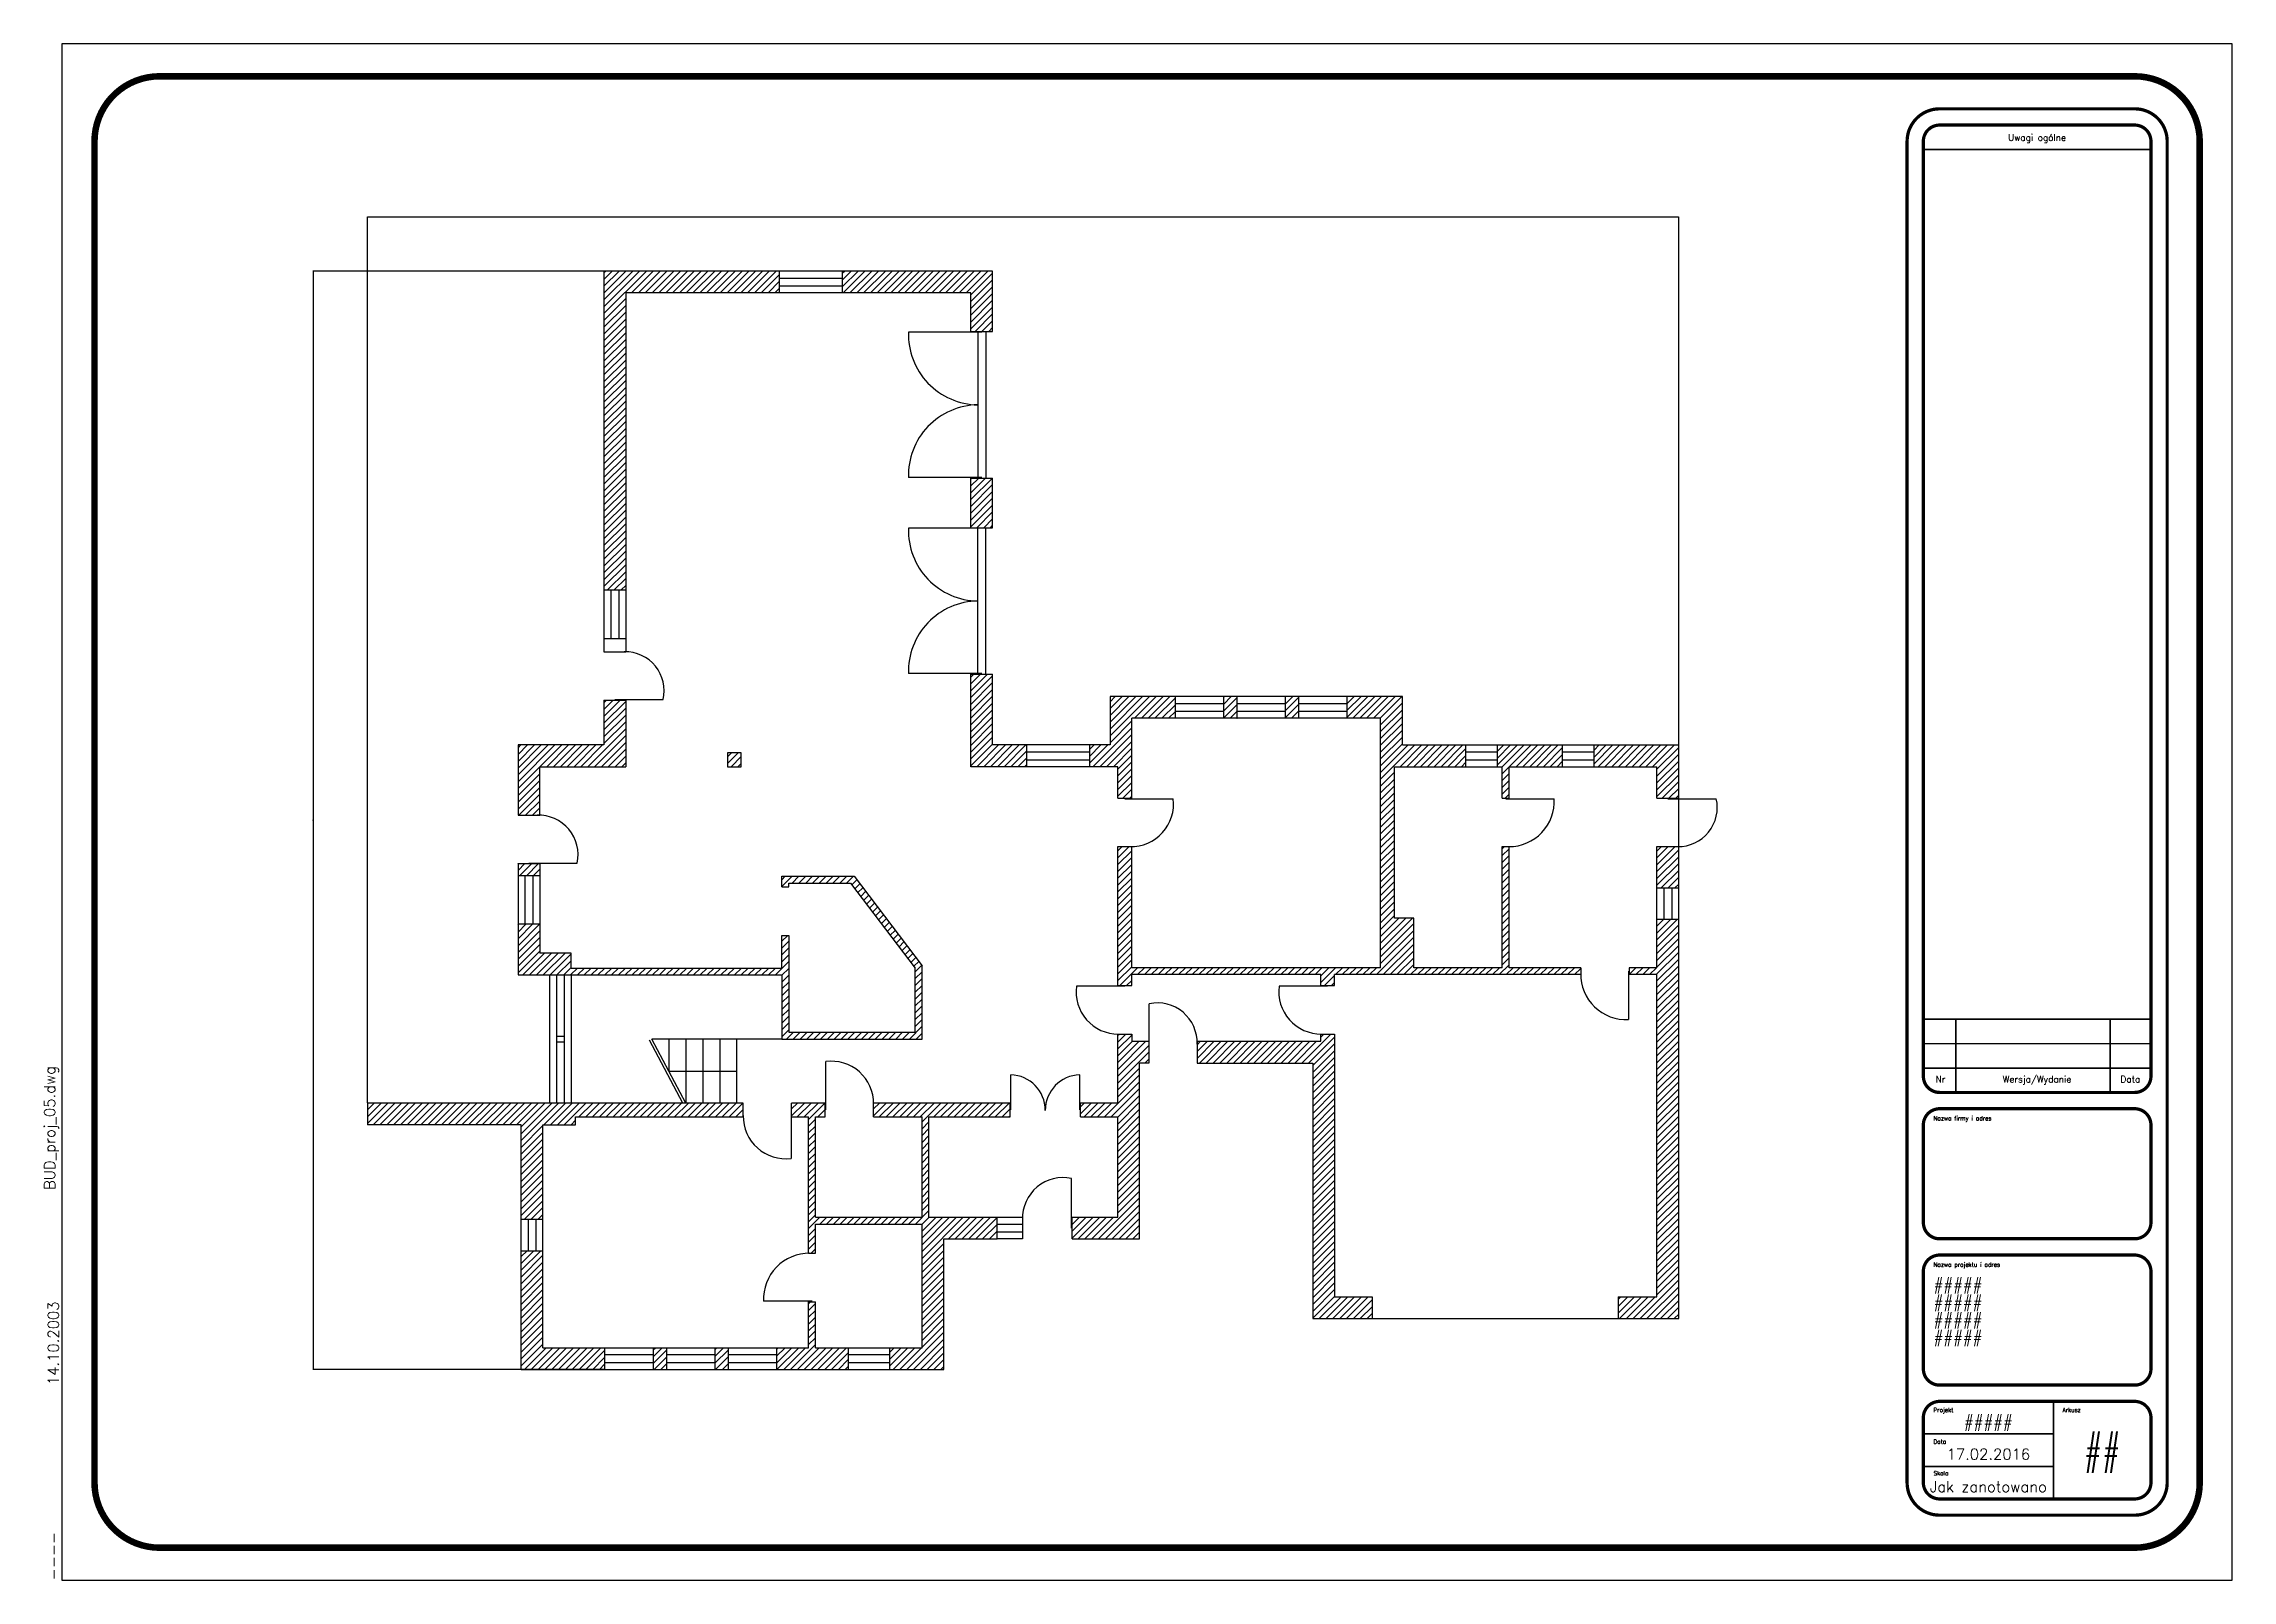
# Paper-space layout 'ISO A1' of a CAD drawing. Header units: millimetres. Extents: x -7 to 801, y 0 to 567.
# The model-space entities are those that its viewports show. They can reach past a viewport. Long polylines and large blocks are cut down to what shows.
import ezdxf
from ezdxf.enums import TextEntityAlignment as Align

# ---------------------------------------------------------------- set-up
doc = ezdxf.new("R2010")
doc.units = ezdxf.units.MM
for name, color, linetype in [('Kreskowanie_parter', 7, 'Continuous'), ('Parter', 7, 'Continuous'), ('Title Block', 7, 'Continuous')]:
    doc.layers.add(name, color=color, linetype=linetype)
doc.styles.add('Roman', font='romans.shx')
doc.styles.get("Standard").update_dxf_attribs({"font": 'simplex.shx'})
doc.dimstyles.new('ISO-25', dxfattribs={"dimtxt": 2.5, "dimasz": 2.5, "dimexe": 1.25, "dimexo": 0.625, "dimtad": 1, "dimtxsty": 'Standard', "dimcen": 2.5, "dimadec": 0, "dimazin": 0, "dimtfac": 1, "dimtmove": 0, "dimatfit": 3, "dimfxl": 1, "dimarcsym": 0})

# ---------------------------------------------------------------- blocks, each defined once
blk = doc.blocks.new('Tabelka rysunkowa')
at = {"layer": 'Title Block'}
for p, q in [((0, 567), (0, 0)), ((801, 567), (0, 567)), ((801, 0), (801, 567)), ((0, 0), (801, 0))]:
    blk.add_line(p, q, dxfattribs=at)
for points, const_width in [([(789, 531, 0.414214), (765, 555), (36, 555, 0.414214), (12, 531), (12, 36, 0.414214), (36, 12), (765, 12, 0.414214), (789, 36)], 2.4), ([(765, 543), (693, 543, 0.414214), (681, 531), (681, 36, 0.414214), (693, 24), (765, 24, 0.414214), (777, 36), (777, 531, 0.414214)], 1.2), ([(771, 531, 0.414214), (765, 537), (693, 537, 0.414214), (687, 531), (687, 186, 0.414214), (693, 180), (765, 180, 0.414214), (771, 186)], 1.2), ([(693, 126), (765, 126, 0.414214), (771, 132), (771, 168, 0.414214), (765, 174), (693, 174, 0.414214), (687, 168), (687, 132, 0.414214)], 1.2), ([(693, 72), (765, 72, 0.414214), (771, 78), (771, 114, 0.414214), (765, 120), (693, 120, 0.414214), (687, 114), (687, 78, 0.414214)], 1.2), ([(693, 30), (765, 30, 0.414214), (771, 36), (771, 60, 0.414214), (765, 66), (693, 66, 0.414214), (687, 60), (687, 36, 0.414214)], 1.2)]:
    blk.add_lwpolyline(points, format="xyb", close=True, dxfattribs=dict(at, const_width=const_width))
at = {"layer": 'Title Block', "const_width": 0.6}
for points in [[(687, 528), (771, 528)], [(687, 207), (771, 207)], [(699, 180), (699, 207)], [(756, 180), (756, 207)], [(687, 198), (771, 198)], [(687, 189), (771, 189)], [(735, 30), (735, 66)], [(687, 54), (735, 54)], [(687, 42), (735, 42)]]:
    blk.add_lwpolyline(points, dxfattribs=at)
at = {"layer": 'Title Block', "style": 'Roman'}
for s, p in [('Uwagi ogólne', (728.96, 532.39)), ('Nr', (693.33, 184.88)), ('Wersja/Wydanie', (728.96, 184.88)), ('Data', (763.41, 184.88))]:
    blk.add_text(s, height=2.4, dxfattribs=at).set_placement(p, align=Align.MIDDLE_CENTER)
for s, p in [('Nazwa firmy i adres', (690.73, 169.71)), ('Nazwa projektu i adres', (690.73, 115.71)), ('Projekt', (690.73, 62.03)), ('Arkusz', (738.36, 62.03)), ('Data', (690.73, 50.37)), ('Skala', (690.73, 38.72))]:
    blk.add_text(s, height=1.56, dxfattribs=at).set_placement(p)
at = {"layer": 'Title Block', "color": 0, "style": 'Roman', "flags": 8}
for tag, p in [('PROJECTNAME', (690.8, 105.93)), ('PROJECTADDRESS1', (690.8, 99.45)), ('PROJECTADDRESS2', (690.8, 92.97)), ('PROJECTADDRESS3', (690.8, 86.5))]:
    blk.add_attdef(tag, text='', height=4, dxfattribs=at).set_placement(p, align=Align.BOTTOM_LEFT)
for tag, p in [('PROJECTNAME', (711, 58.5)), ('DATE', (711, 46.5))]:
    blk.add_attdef(tag, text='', height=4, dxfattribs=at).set_placement(p, align=Align.MIDDLE_CENTER)
at = {"layer": 'Title Block', "color": 0, "style": 'Roman', "width": 0.75, "flags": 8}
blk.add_attdef('SHEETNO', text='', height=10, dxfattribs=at).set_placement((753, 48), align=Align.MIDDLE_CENTER)
at = {"layer": 'Title Block', "color": 0, "style": 'Roman'}
blk.add_attdef('SCALE', text='', height=4, dxfattribs=at).set_placement((711, 34.5), align=Align.MIDDLE_CENTER)
blk = doc.blocks.new('*D3')
at = {"layer": 'Defpoints', "color": 0, "transparency": 16777216}
for p in [(24151, 21226), (0, 4905), (24151, 4905)]:
    blk.add_point(p, dxfattribs=at)
at = {"layer": 'Title Block', "color": 0, "lineweight": -2, "transparency": 16777216}
for p, q in [((0, 4906), (0, 21227)), ((3, 21226), (24148, 21226)), ((24151, 4906), (24151, 21227))]:
    blk.add_line(p, q, dxfattribs=at)
at = {"layer": 'Title Block', "color": 0, "transparency": 16777216}
for points in [[(3, 21226), (3, 21226), (0, 21226)], [(24148, 21226), (24148, 21226), (24151, 21226)]]:
    blk.add_solid(points, dxfattribs=at)
at = {"layer": 'Title Block', "color": 0, "transparency": 16777216, "insert": (12076, 21228), "char_height": 2.5, "attachment_point": 5}
blk.add_mtext('24151', dxfattribs=at)
blk = doc.blocks.new('*D4')
at = {"layer": 'Defpoints', "color": 0, "transparency": 16777216}
for p in [(4357, 20226), (-1002, 0), (4357, 0)]:
    blk.add_point(p, dxfattribs=at)
at = {"layer": 'Title Block', "color": 0, "lineweight": -2, "transparency": 16777216}
for p, q in [((4356, 20226), (-1003, 20226)), ((-1002, 20224), (-1002, 3)), ((4356, 0), (-1003, 0))]:
    blk.add_line(p, q, dxfattribs=at)
at = {"layer": 'Title Block', "color": 0, "transparency": 16777216}
for points in [[(-1002, 20224), (-1001, 20224), (-1002, 20226)], [(-1002, 3), (-1001, 3), (-1002, 0)]]:
    blk.add_solid(points, dxfattribs=at)
at = {"layer": 'Title Block', "color": 0, "transparency": 16777216, "insert": (-1004, 10113), "char_height": 2.5, "attachment_point": 5, "rotation": 90}
blk.add_mtext('20226', dxfattribs=at)

msp = doc.modelspace()

# ---------------------------------------------------------------- hatches: boundary and pattern name
at = {"layer": 'Kreskowanie_parter'}
h = msp.add_hatch(dxfattribs=at)
h.set_pattern_fill('ANSI31', color=256, scale=28)
h.paths.add_polyline_path([(4757, 19826), (7591, 19826), (7591, 20226), (4357, 20226), (4357, 14353), (4757, 14353)])
h.paths.add_polyline_path([(11515, 20226), (8751, 20226), (8751, 19826), (11115, 19826), (11115, 19112), (11515, 19112)])
h.paths.add_polyline_path([(11515, 16414), (11115, 16414), (11115, 15500), (11515, 15500)])
h.paths.add_polyline_path([(11515, 12802), (11115, 12802), (11115, 11099), (12139, 11099), (12139, 11499), (11515, 11499)])
h.paths.add_polyline_path([(14078, 11991), (14881, 11991), (14881, 12391), (13678, 12391), (13678, 11499), (13299, 11499), (13299, 11099), (13822, 11099), (13822, 10519), (14078, 10519)])
h.paths.add_polyline_path([(16018, 12391), (15773, 12391), (15773, 11991), (16018, 11991)])
h.paths.add_polyline_path([(17155, 12391), (16910, 12391), (16910, 11991), (17155, 11991)], flags=17)
h.paths.add_polyline_path([(19061, 12391), (18047, 12391), (18047, 11991), (18661, 11991), (18661, 7397), (14078, 7397), (14078, 9627, -0.010942085), (14043.56, 9627), (13822, 9627), (13822, 7068), (14078, 7068), (14078, 7269), (17557, 7269), (17557, 7068), (17813, 7068), (17813, 7269), (22346, 7269, -0.007008221), (22346, 7292.568), (22346, 7397), (21030, 7397), (21030, 9627), (20902, 9627), (20902, 7397), (19274, 7397), (19274, 8311), (18917, 8311), (18917, 11099), (20232, 11099), (20232, 11499), (19061, 11499)])
h.paths.add_polyline_path([(22011, 11499), (20812, 11499), (20812, 11099), (20902, 11099), (20902, 10519), (21030, 10519), (21030, 11099), (22011, 11099)], flags=17)
h.paths.add_polyline_path([(24151, 11499), (22591, 11499), (22591, 11099), (23751, 11099), (23751, 10519), (24151, 10519)])
h.paths.add_polyline_path([(24151, 9627, -0.007309685), (24129.929, 9627), (23751, 9627), (23751, 8869), (24151, 8869)])
h.paths.add_polyline_path([(24151, 8289), (23751, 8289), (23751, 7397), (23238, 7397), (23238, 7269), (23751, 7269), (23751, 1336), (23037, 1336), (23037, 936), (24151, 936)])
h.paths.add_polyline_path([(18504, 1336), (17813, 1336), (17813, 6176), (17557, 6176), (17557, 6042), (15282, 6042, -0.017120951), (15282, 5991.852), (15282, 5642), (17413, 5642), (17413, 936), (18504, 936)])
h.paths.add_polyline_path([(14222, 5642), (14390, 5642), (14390, 6042), (14078, 6042), (14078, 6176), (13822, 6176), (13822, 4905), (13131, 4905), (13131, 4649), (13822, 4649), (13822, 2803), (12979, 2803), (12979, 2403), (14222, 2403)])
h.paths.add_polyline_path([(11838, 4905), (9323, 4905), (9323, 4649), (10215, 4649), (10215, 2803), (8253, 2803), (8253, 4649), (8431, 4649), (8431, 4905), (7813, 4905), (7813, 4649), (8125, 4649), (8125, 2139, -0.00753784), (8150.375, 2139), (8253, 2139), (8253, 2675), (10215, 2675), (10215, 400), (9613, 400), (9613, 0), (10615, 0), (10615, 2403), (11596, 2403), (11596, 2803), (10615, 2803), (10343, 2803), (10343, 4649), (11838, 4649)])
h.paths.add_polyline_path([(8855, 400), (8253, 400), (8253, 1247), (8125, 1247), (8125, 400), (7535, 400), (7535, 0), (8855, 0)])
h.paths.add_polyline_path([(6643, 400), (6398, 400), (6398, 0), (6643, 0)])
h.paths.add_polyline_path([(5506, 400), (5261, 400), (5261, 0), (5506, 0)])
h.paths.add_polyline_path([(4369, 400), (3232, 400), (3232, 2186), (2832, 2186), (2832, 0), (4369, 0)])
h.paths.add_polyline_path([(3232, 4505), (3834, 4505), (3834, 4649), (6921, 4649, -0.00767635), (6921, 4673.02), (6921, 4905), (0, 4905), (0, 4505), (2832, 4505), (2832, 2766), (3232, 2766)])
h.paths.add_polyline_path([(7762, 7993), (7634, 7993), (7634, 7391), (3754, 7391), (3754, 7663), (3174, 7663), (3174, 8198), (2774, 8198), (2774, 7263), (7634, 7263), (7634, 6084), (10215, 6084), (10215, 7434.168), (8962.438, 9080), (7634, 9080), (7634, 8885), (7762, 8885), (7762, 8952), (8899, 8952), (10087, 7391), (10087, 6212), (7762, 6212)])
h.paths.add_polyline_path([(4757, 12324), (4357, 12324), (4357, 11499), (2774, 11499), (2774, 10206), (3123.755, 10206, -0.017153211), (3174, 10206), (3174, 11099), (4757, 11099)])
h.paths.add_polyline_path([(6886, 11355), (6630, 11355), (6630, 11099), (6886, 11099)])
h = msp.add_hatch(dxfattribs=at)
h.set_pattern_fill('ANSI31', color=256, scale=28)
h.paths.add_polyline_path([(3174, 9314), (2774, 9314), (2774, 9090), (3174, 9090)])

# ---------------------------------------------------------------- linework, layer by layer
at = {"layer": 'Parter'}
for p, q in [((11515, 20226), (4357, 20226)), ((4357, 20226), (4357, 13216)), ((4757, 20226), (4357, 20226)), ((7591, 19826), (7591, 20226)), ((8751, 19826), (8751, 20226)), ((11515, 20226), (11115, 20226)), ((11515, 19112), (11515, 20226)), ((4757, 19826), (4757, 13216)), ((11115, 19826), (4757, 19826)), ((7591, 20098), (8751, 20098)), ((7591, 19954), (8751, 19954)), ((11115, 19112), (11115, 19826)), ((11315, 19101.5), (9966, 19101.5)), ((11115, 19112), (11515, 19112)), ((11243, 19112), (11243, 16414)), ((11387, 19112), (11387, 16414)), ((11315, 16424.984), (9966, 16424.984)), ((11115, 16414), (11515, 16414)), ((11115, 15500), (11115, 16414)), ((11515, 15500), (11515, 16414)), ((11315, 15489.016), (9966, 15489.016)), ((11115, 15500), (11515, 15500)), ((11243, 12802), (11243, 15500)), ((11387, 12802), (11387, 15500)), ((4357, 14353), (4757, 14353)), ((4485, 14353), (4485, 13461)), ((4629, 14353), (4629, 13461)), ((4357, 13461), (4757, 13461)), ((4357, 13216), (4757, 13216)), ((11315, 12812.5), (9966, 12812.5)), ((11115, 11099), (11115, 12802)), ((11115, 12802), (11515, 12802)), ((11515, 11499), (11515, 12802)), ((4357, 12324), (4757, 12324)), ((4357, 12324), (4357, 11499)), ((4557, 12334.577), (5449, 12334.577)), ((4757, 12324), (4757, 11099)), ((19061, 12391), (13678, 12391)), ((13678, 12391), (13678, 11499)), ((14881, 11991), (14881, 12391)), ((14881, 12263), (15773, 12263)), ((14881, 12119), (15773, 12119)), ((15773, 11991), (15773, 12391)), ((16018, 11991), (16018, 12391)), ((16018, 12263), (16910, 12263)), ((16018, 12119), (16910, 12119)), ((16910, 11991), (16910, 12391)), ((17155, 11991), (17155, 12391)), ((17155, 12263), (18047, 12263)), ((17155, 12119), (18047, 12119)), ((18047, 11991), (18047, 12391)), ((19061, 11499), (19061, 12391)), ((18661, 11991), (14078, 11991)), ((14078, 10519), (14078, 11991)), ((18661, 7397), (18661, 11991)), ((4357, 11499), (2774, 11499)), ((2774, 11499), (2774, 10206)), ((13678, 11499), (11515, 11499)), ((12139, 11499), (12139, 11099)), ((12139, 11371), (13299, 11371)), ((13299, 11499), (13299, 11099)), ((19061, 11499), (24151, 11499)), ((20232, 11099), (20232, 11499)), ((20232, 11371), (20812, 11371)), ((20812, 11099), (20812, 11499)), ((22011, 11099), (22011, 11499)), ((22011, 11371), (22591, 11371)), ((22591, 11099), (22591, 11499)), ((24151, 10519), (24151, 11499)), ((3174, 10206), (3174, 11099)), ((3174, 11099), (4757, 11099)), ((13822, 11099), (11115, 11099)), ((12139, 11227), (13299, 11227)), ((13822, 10519), (13822, 11099)), ((18917, 11099), (20902, 11099)), ((18917, 8311), (18917, 11099)), ((20232, 11227), (20812, 11227)), ((20902, 10519), (20902, 11099)), ((21030, 11099), (23751, 11099)), ((21030, 10519), (21030, 11099)), ((22011, 11227), (22591, 11227)), ((23751, 10519), (23751, 11099)), ((13822, 10519), (14078, 10519)), ((13950, 10508.74), (14842, 10508.74)), ((20902, 10519), (21030, 10519)), ((20966, 10508.507), (21858, 10508.507)), ((23751, 10519), (24151, 10519)), ((23951, 10508.33), (24843, 10508.33)), ((2774, 10206), (3174, 10206)), ((2774, 9314), (3174, 9314)), ((2774, 9314), (2774, 7263)), ((2974, 9324.583), (3866, 9324.583)), ((3174, 9314), (3174, 7663)), ((13822, 7068), (13822, 9627)), ((13822, 9627), (14078, 9627)), ((14078, 7397), (14078, 9627)), ((20902, 7397), (20902, 9627)), ((20902, 9627), (21030, 9627)), ((21030, 7397), (21030, 9627)), ((23751, 7397), (23751, 9627)), ((23751, 9627), (24151, 9627)), ((24151, 936), (24151, 9627)), ((3174, 9090), (2774, 9090)), ((2902, 9090), (2902, 8198)), ((3046, 9090), (3046, 8198)), ((7634, 9080), (8962.438, 9080)), ((7634, 8885), (7634, 9080)), ((7634, 8885), (7762, 8885)), ((7762, 8885), (7762, 8952)), ((7762, 8952), (8899, 8952)), ((8899, 8952), (10087, 7391)), ((8962.438, 9080), (10215, 7434.168)), ((23751, 8869), (24151, 8869)), ((23879, 8869), (23879, 8289)), ((24023, 8869), (24023, 8289)), ((3174, 8198), (2774, 8198)), ((23751, 8289), (24151, 8289)), ((3754, 7663), (3174, 7663)), ((3754, 7391), (3754, 7663)), ((7634, 7391), (7634, 7993)), ((7634, 7993), (7762, 7993)), ((7762, 7993), (7762, 6212)), ((2774, 7263), (7634, 7263)), ((3354, 7263), (3354, 4905)), ((3482, 7263), (3482, 4905)), ((3626, 7263), (3626, 4905)), ((3754, 7391), (7634, 7391)), ((3754, 7263), (3754, 4905)), ((7634, 7263), (7634, 6084)), ((10087, 6212), (10087, 7391)), ((10215, 6084), (10215, 7434.168)), ((18661, 7397), (14078, 7397)), ((14078, 7068), (14078, 7269)), ((17557, 7269), (14078, 7269)), ((17557, 7068), (17557, 7269)), ((17813, 7068), (17813, 7269)), ((22346, 7269), (17813, 7269)), ((20902, 7397), (19274, 7397)), ((22346, 7397), (21030, 7397)), ((22346, 7397), (22346, 7269)), ((23227.254, 7333), (23227.254, 6441)), ((23751, 7397), (23238, 7397)), ((23238, 7397), (23238, 7269)), ((23751, 7269), (23238, 7269)), ((23751, 1336), (23751, 7269)), ((13950, 7057.748), (13058, 7057.748)), ((13822, 7068), (14078, 7068)), ((17685, 7057.214), (16793, 7057.214)), ((17557, 7068), (17813, 7068)), ((14400.528, 5842), (14400.528, 6734)), ((3482, 6134), (3626, 6134)), ((5807.429, 4905), (5195.808, 6060.611)), ((7634, 6084), (5240, 6084)), ((5864, 4905), (5240, 6084)), ((5552, 6084), (5552, 5494.5)), ((5864, 6084), (5864, 4905)), ((6176, 6084), (6176, 4905)), ((6488, 6084), (6488, 4905)), ((6800, 6084), (6800, 4905)), ((7634, 6084), (10215, 6084)), ((7762, 6212), (10087, 6212)), ((13822, 4905), (13822, 6176)), ((13822, 6176), (14078, 6176)), ((14078, 6176), (14078, 6042)), ((17557, 6042), (17557, 6176)), ((17557, 6176), (17813, 6176)), ((17813, 6176), (17813, 1336)), ((3482, 6034), (3626, 6034)), ((8441.966, 4777), (8441.966, 5669)), ((14078, 6042), (14390, 6042)), ((14390, 6042), (14390, 5642)), ((15282, 6042), (15282, 5642)), ((15282, 6042), (17557, 6042)), ((5552, 5494.5), (6800, 5494.5)), ((11847.392, 4777), (11847.392, 5424)), ((13120.617, 4777), (13120.617, 5424)), ((14390, 5642), (14222, 5642)), ((15282, 5642), (17413, 5642)), ((17413, 5642), (17413, 936)), ((0, 4905), (0, 4505)), ((6921, 4649), (6921, 4905)), ((7813, 4649), (7813, 4905)), ((8431, 4649), (8431, 4905)), ((9323, 4649), (9323, 4905)), ((11838, 4649), (11838, 4905)), ((13131, 4649), (13131, 4905)), ((3232, 4505), (3834, 4505)), ((3834, 4505), (3834, 4649)), ((3834, 4649), (6921, 4649)), ((7802.418, 4777), (7802.418, 3885)), ((7813, 4649), (8125, 4649)), ((8125, 2139), (8125, 4649)), ((8253, 2803), (8253, 4649)), ((8253, 4649), (8431, 4649)), ((9323, 4649), (10215, 4649)), ((10215, 2803), (10215, 4649)), ((10343, 2803), (10343, 4649)), ((10343, 4649), (11838, 4649)), ((13131, 4649), (13822, 4649)), ((12968.682, 2603), (12968.682, 3518)), ((2832, 2766), (3232, 2766)), ((2960, 2766), (2960, 2186)), ((3104, 2766), (3104, 2186)), ((8253, 2803), (10215, 2803)), ((8253, 2675), (10215, 2675)), ((8253, 2139), (8253, 2675)), ((10215, 400), (10215, 2675)), ((11596, 2403), (11596, 2803)), ((11596, 2803), (12064, 2803)), ((11596, 2675), (12064, 2675)), ((11596, 2531), (12064, 2531)), ((12064, 2803), (12064, 2403)), ((12979, 2403), (12979, 2803)), ((2832, 2186), (3232, 2186)), ((8125, 2139), (8253, 2139)), ((10615, 0), (10615, 2403)), ((12064, 2403), (11596, 2403)), ((8189, 1257.746), (7297, 1257.746)), ((8125, 400), (8125, 1247)), ((8125, 1247), (8253, 1247)), ((8253, 400), (8253, 1247)), ((17813, 1336), (18504, 1336)), ((18504, 1336), (18504, 936)), ((23037, 1336), (23037, 936)), ((23037, 1336), (23751, 1336)), ((17413, 936), (24151, 936)), ((3232, 400), (8125, 400)), ((4369, 400), (4369, 0)), ((4369, 272), (5261, 272)), ((4369, 128), (5261, 128)), ((5261, 400), (5261, 0)), ((5506, 400), (5506, 0)), ((5506, 272), (6398, 272)), ((5506, 128), (6398, 128)), ((6398, 400), (6398, 0)), ((6643, 400), (6643, 0)), ((6643, 272), (7535, 272)), ((6643, 128), (7535, 128)), ((7535, 400), (7535, 0)), ((8253, 400), (10215, 400)), ((8855, 400), (8855, 0)), ((8855, 272), (9613, 272)), ((8855, 128), (9613, 128)), ((9613, 400), (9613, 0))]:
    msp.add_line(p, q, dxfattribs=at)
msp.add_lwpolyline([(6630, 11099), (6886, 11099), (6886, 11355), (6630, 11355)], close=True, dxfattribs=at)
for points in [[(19274, 7397), (19274, 8311), (18917, 8311)], [(12979, 2403), (14222, 2403), (14222, 5642)], [(6921, 4905), (0, 4905)], [(8431, 4905), (7813, 4905)], [(11838, 4905), (9323, 4905)], [(13822, 4905), (13131, 4905)], [(2832, 0), (2832, 4505), (0, 4505)], [(3232, 400), (3232, 4505)], [(12979, 2803), (13822, 2803), (13822, 4649)], [(10343, 2803), (10615, 2803)], [(10615, 2803), (11596, 2803)], [(10615, 2403), (11596, 2403)], [(2832, 0), (10615, 0)]]:
    msp.add_lwpolyline(points, dxfattribs=at)
for centre, radius, start, end in [((11260.707, 19058.306), 1295.427, 178.0892225, 269.2168211), ((11260.707, 16467.71), 1295.411, 90.7831882, 181.8900732), ((11260.707, 15446.29), 1295.411, 178.1099268, 269.2168118), ((11260.707, 12855.694), 1295.427, 90.7831789, 181.9107775), ((4743.803, 12493.285), 722.835, 347.3166281, 91.0461068), ((14060.78, 10413.782), 786.97, 268.7461795, 6.9304048), ((21025.964, 10460.415), 833.425, 269.7225094, 3.3080001), ((24140.465, 10347.608), 720.685, 269.1623868, 12.8860414), ((3148.878, 9473.924), 732.507, 348.2363042, 451.9654204), ((23186.681, 7280.784), 840.763, 179.1969302, 272.7660386), ((13827.766, 6952.858), 776.879, 172.2405227, 270.4252423), ((17563.935, 6953.808), 777.839, 172.3604716, 270.5108201), ((14549.952, 6016.926), 732.477, 358.0382752, 101.770859), ((8544.11, 4896.793), 778.933, 359.3963118, 97.5350782), ((11833.858, 4773.489), 650.651, 359.6908537, 88.808143), ((13135.164, 4773.489), 650.673, 91.2810131, 180.3091359), ((7703.231, 4661.01), 782.323, 179.1203724, 277.2838441), ((12815.223, 2782.327), 751.508, 78.2172666, 181.5763176), ((8137.687, 1297.47), 841.625, 89.1362435, 182.705341)]:
    msp.add_arc(centre, radius, start, end, dxfattribs=at)

# ---------------------------------------------------------------- dimensions: what is measured, and where the dimension line sits
at = {"layer": 'Title Block'}
dim = msp.add_linear_dim(base=(24151, 21226), p1=(0, 4905), p2=(24151, 4905), dimstyle='ISO-25', dxfattribs=at)
dim.commit()
dim.dimension.update_dxf_attribs({"geometry": '*D3', "text_midpoint": (12075.5, 21227.875)})
dim = msp.add_linear_dim(base=(-1001.633, 0), p1=(4357, 20226), p2=(4357, 0), angle=90, dimstyle='ISO-25', dxfattribs=at)
dim.commit()
dim.dimension.update_dxf_attribs({"geometry": '*D4', "text_midpoint": (-1003.508, 10113)})

psp = doc.layouts.new('ISO A1')

# ---------------------------------------------------------------- block references
at = {"layer": 'Title Block'}
ref = psp.add_blockref('Tabelka rysunkowa', (0, 0), dxfattribs=at)
ref.add_attrib('PROJECTNAME', '#####', dxfattribs={"color": 0, "height": 4, "style": 'Roman'}).set_placement((690.8, 105.93), align=Align.BOTTOM_LEFT)
ref.add_attrib('PROJECTADDRESS1', '#####', dxfattribs={"color": 0, "height": 4, "style": 'Roman'}).set_placement((690.8, 99.45), align=Align.BOTTOM_LEFT)
ref.add_attrib('PROJECTADDRESS2', '#####', dxfattribs={"color": 0, "height": 4, "style": 'Roman'}).set_placement((690.8, 92.97), align=Align.BOTTOM_LEFT)
ref.add_attrib('PROJECTADDRESS3', '#####', dxfattribs={"color": 0, "height": 4, "style": 'Roman'}).set_placement((690.8, 86.5), align=Align.BOTTOM_LEFT)
ref.add_attrib('PROJECTNAME', '#####', dxfattribs={"color": 0, "height": 4, "style": 'Roman'}).set_placement((711, 58.5), align=Align.MIDDLE_CENTER)
ref.add_attrib('DATA', '17.02.2016', dxfattribs={"color": 0, "height": 4, "style": 'Roman'}).set_placement((711, 46.5), align=Align.MIDDLE_CENTER)
ref.add_attrib('SKALA', 'Jak zanotowano', dxfattribs={"color": 0, "height": 4, "style": 'Roman'}).set_placement((711, 34.5), align=Align.MIDDLE_CENTER)
ref.add_attrib('SHEETNO', '##', dxfattribs={"color": 0, "height": 10, "style": 'Roman', "width": 0.75}).set_placement((753, 48), align=Align.MIDDLE_CENTER)

# ---------------------------------------------------------------- texts
at = {"layer": 'Title Block', "color": 0, "char_height": 4, "attachment_point": 7, "rotation": 90, "style": 'Roman'}
for s, insert, width in [('BUD_proj_05.dwg', (-1.2, 144), 186.8672), ('14.10.2003', (-1.2, 72), 54.1433), ('----', (-1.2, 0), 63.5285)]:
    psp.add_mtext(s, dxfattribs=dict(at, insert=insert, width=width))

# ---------------------------------------------------------------- viewports
at = {"layer": '0'}
psp.add_viewport(center=(400.5, 283.5), size=(801, 567), view_center_point=(14360.273, 10264.527), view_height=28293.98567, dxfattribs=at)

doc.saveas('drawing.dxf')
